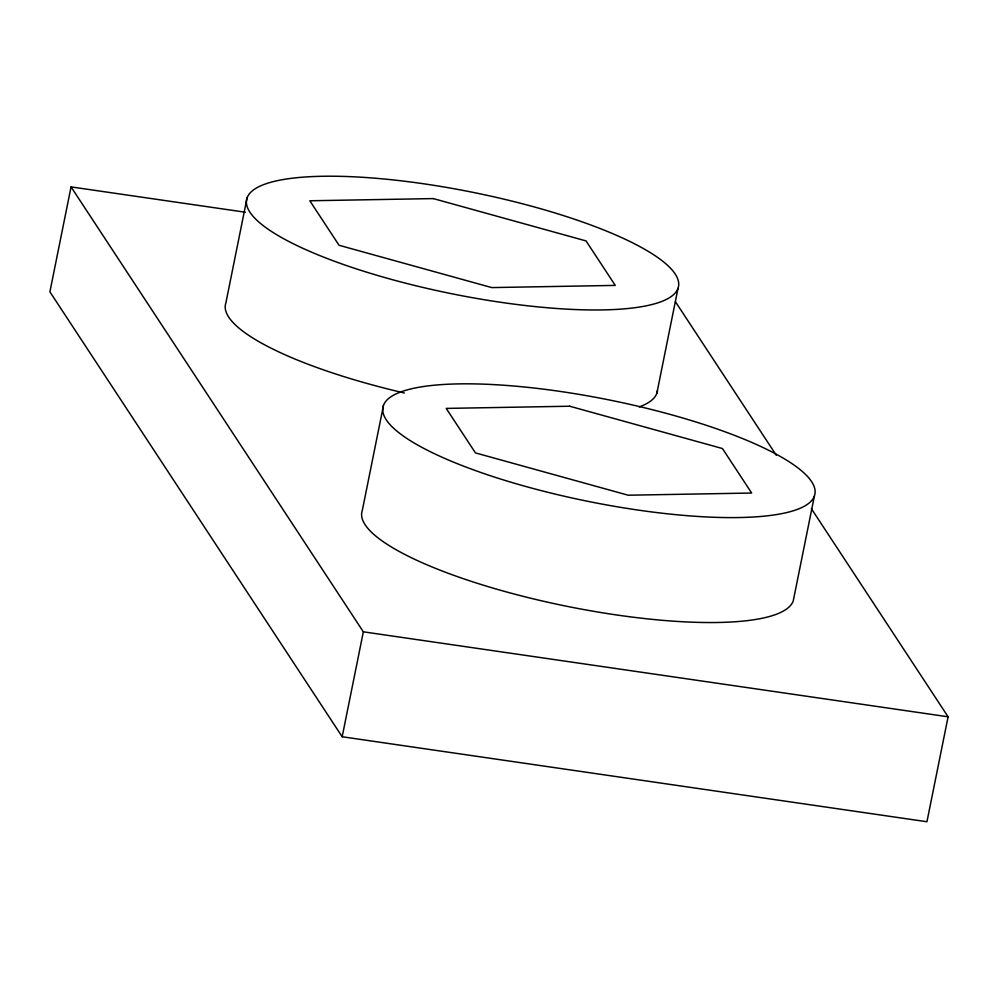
<?xml version="1.0" encoding="UTF-8"?>
<svg xmlns="http://www.w3.org/2000/svg" width="998" height="998" viewBox="0 0 998 998"><rect width="100%" height="100%" fill="white"/><g stroke="black" fill="none" stroke-linecap="round" stroke-linejoin="round"><path stroke-width="1.5" d="M245.408 212.237L71.058 186.9L49.9 291.84L342.177 736.761L926.942 821.741L948.1 716.801L811.362 508.643M247.055 197.891L225.897 302.831A220.284 51.796 11.4 0 0 404.315 392.987M383.457 405.525L362.299 510.465A220.284 51.796 11.4 0 0 560.389 604.963A220.284 51.796 11.4 0 0 793.26 600.858L814.418 495.919A220.284 51.796 11.4 0 0 506.26 385.415A220.284 51.796 11.4 0 0 476.133 470.819A220.284 51.796 11.4 0 0 814.418 495.919M342.177 736.761L363.347 631.821L71.058 186.9M656.859 393.224L678.016 288.285A220.284 51.796 11.4 0 0 369.859 177.794A220.284 51.796 11.4 0 0 339.744 263.185A220.284 51.796 11.4 0 0 678.016 288.285M363.347 631.821L948.1 716.801M675.471 301.795L776.319 455.3M657.47 390.605A220.284 51.796 11.4 0 1 639.231 406.91M433.307 198.59L309.817 200.773L339.046 245.271L491.764 287.586L615.267 285.403L586.038 240.917L433.307 198.59M569.708 406.223L446.206 408.407L475.435 452.892L628.166 495.208L751.669 493.037L722.44 448.539L569.708 406.223"/></g></svg>
